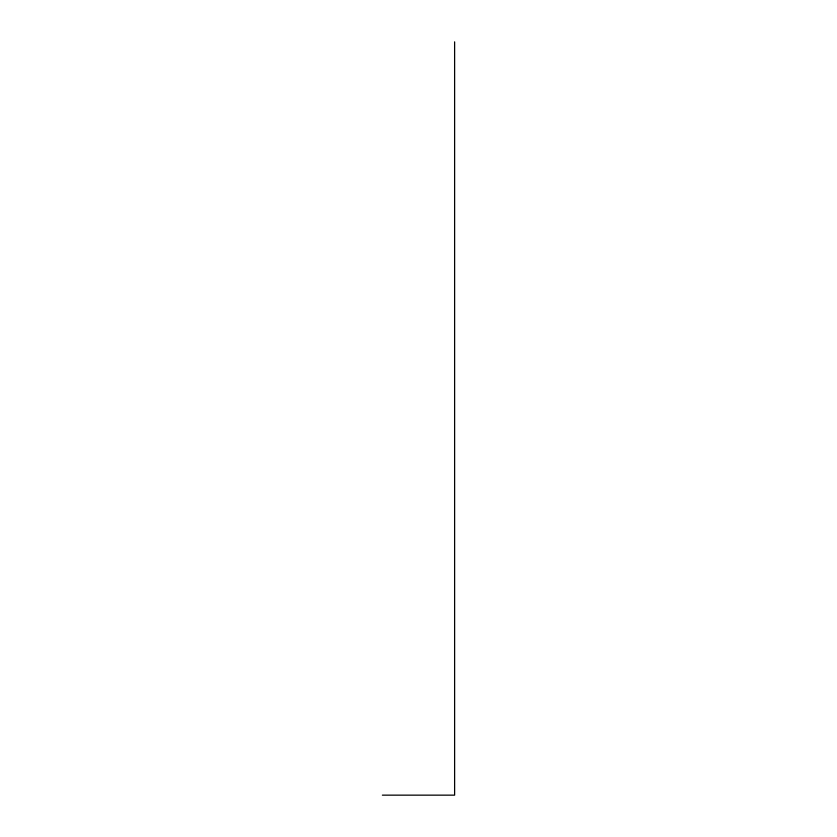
<?xml version="1.0" encoding="UTF-8"?>
<svg xmlns="http://www.w3.org/2000/svg" width="837" height="837" viewBox="0 0 837 837"><rect width="100%" height="100%" fill="white"/><g stroke="black" fill="none" stroke-linecap="round" stroke-linejoin="round"><path stroke-width="1.26" d="M382.383 795.15L454.617 795.15L454.617 41.85"/></g></svg>
